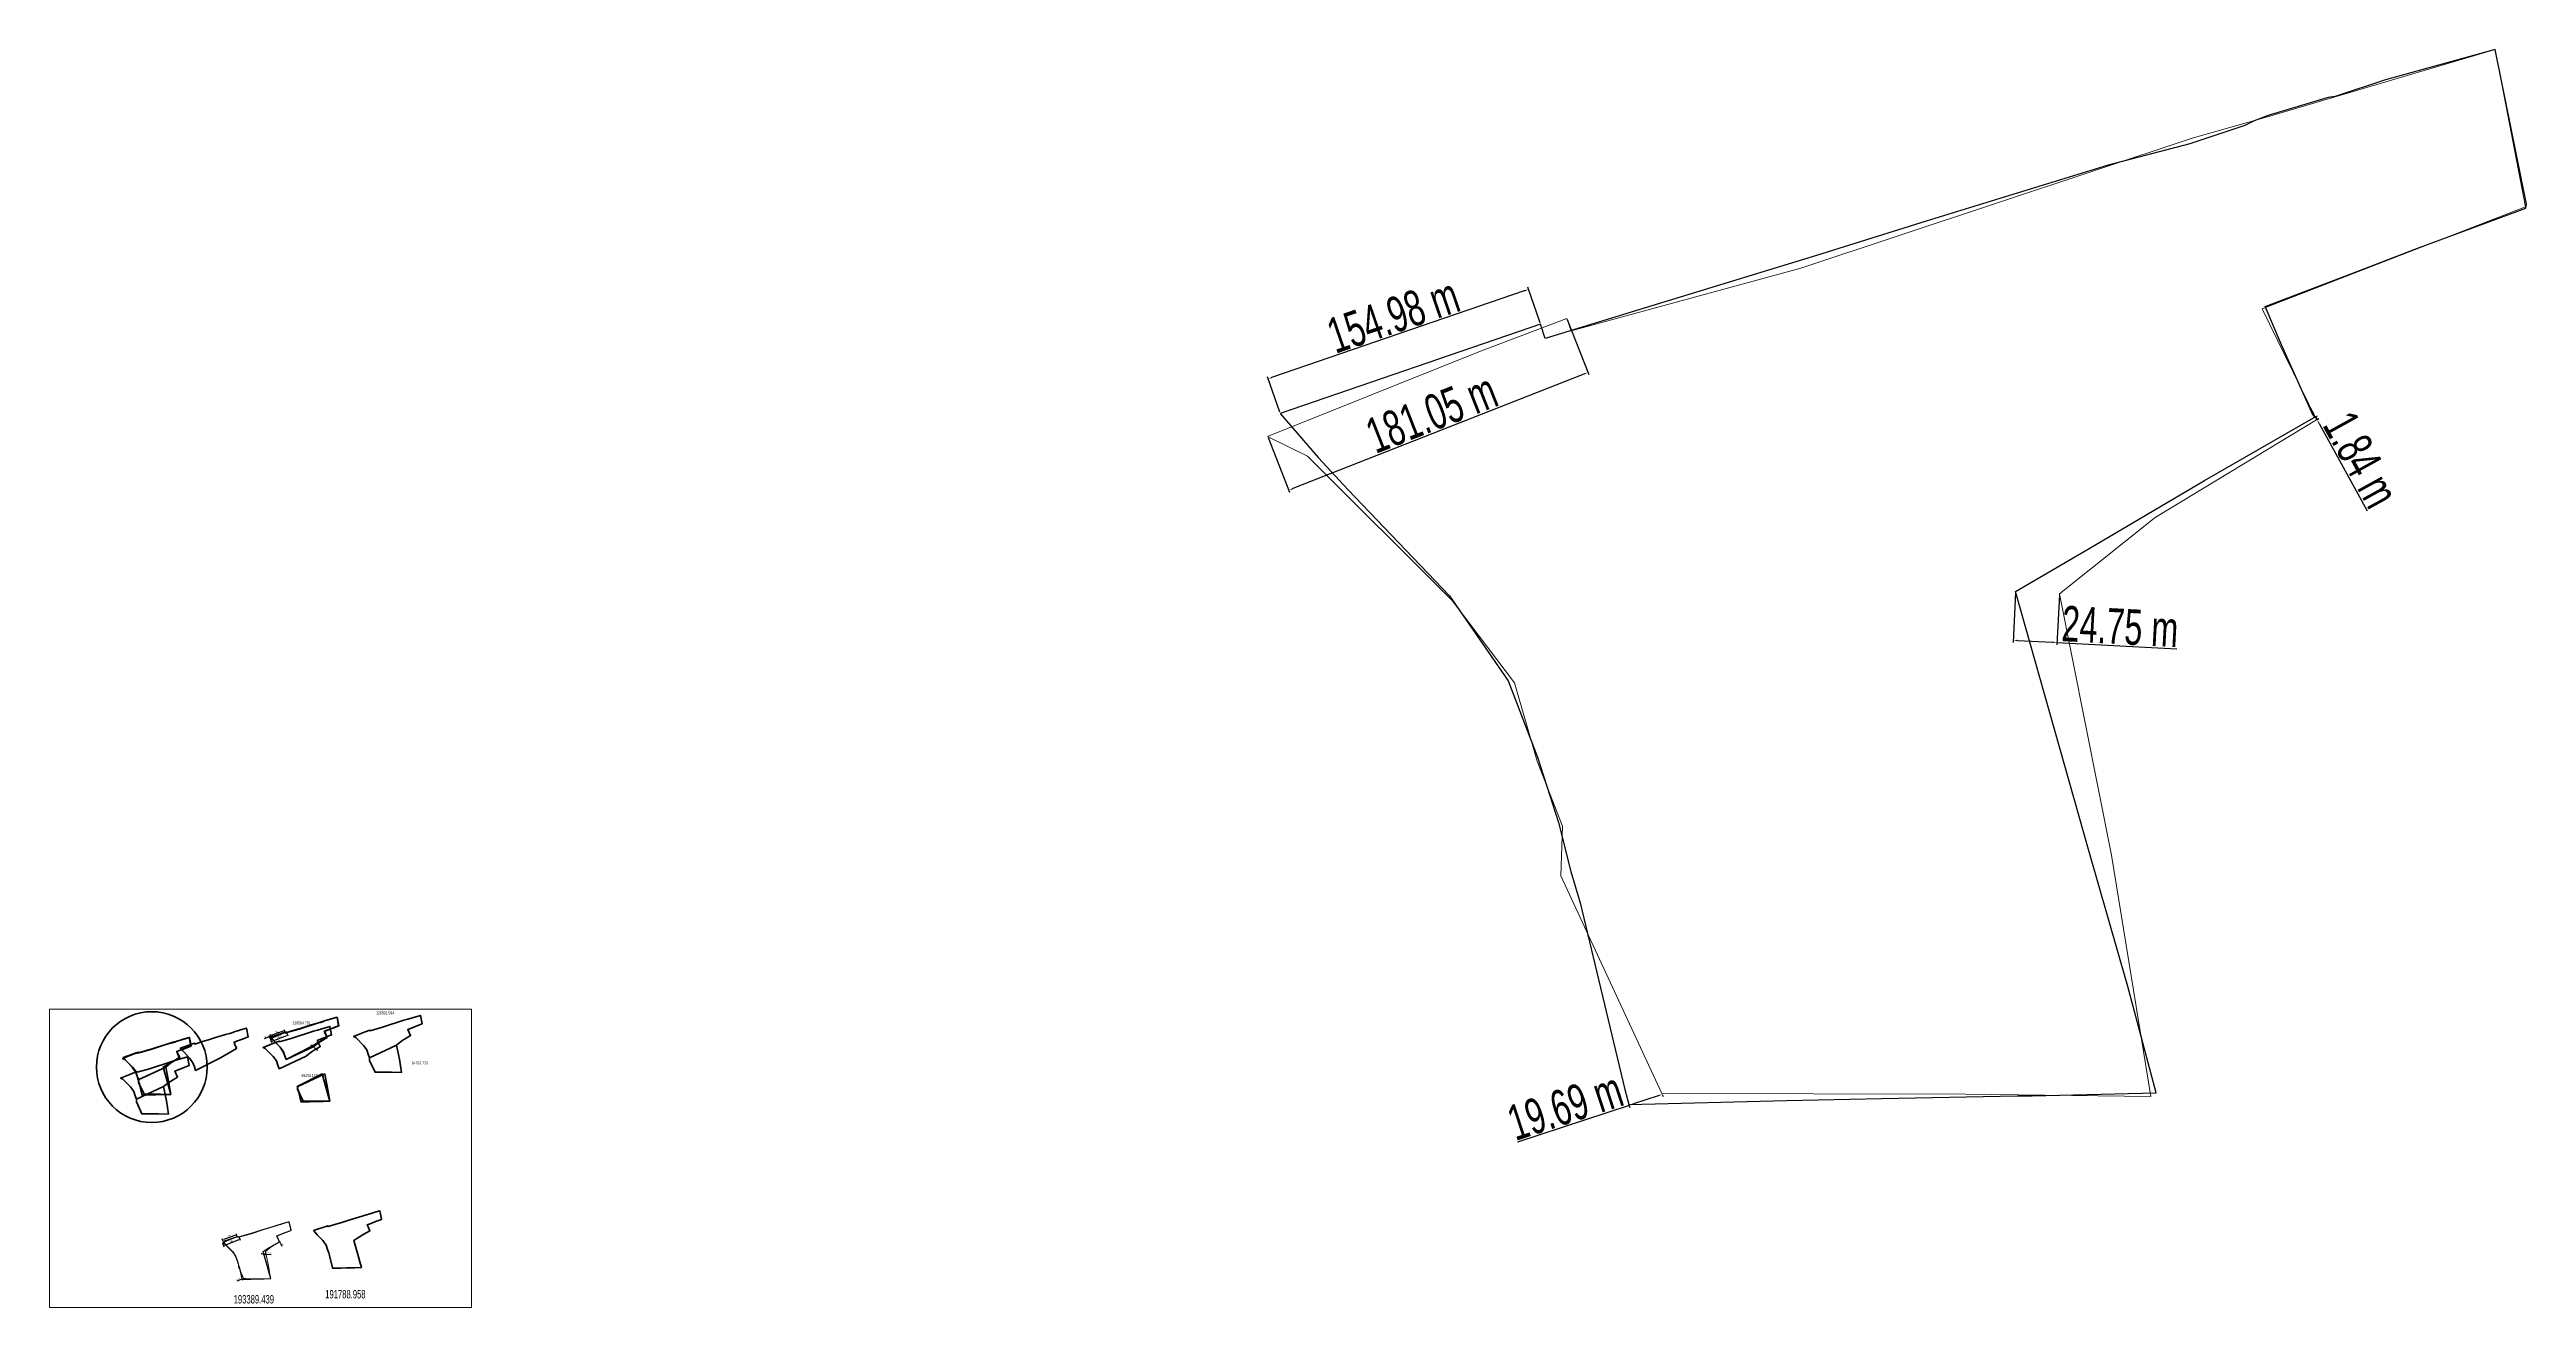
# Paper-space layout 'Layout1' of a CAD drawing. Header units: millimetres. Extents: x 30 to 1425, y 21 to 729.
# The model-space entities are those that its viewports show. They can reach past a viewport. Long polylines and large blocks are cut down to what shows.
import ezdxf

# ---------------------------------------------------------------- set-up
doc = ezdxf.new("R2010")
doc.units = ezdxf.units.MM
doc.header["$PDMODE"] = 3
doc.header["$PDSIZE"] = 0.2
doc.layers.get('0').update_dxf_attribs({"color": 1, "linetype": 'CONTINUOUS', "lineweight": 100})
doc.layers.get('Defpoints').update_dxf_attribs({"linetype": 'CONTINUOUS'})
for name, color, linetype, lineweight in [('Line', 250, 'CONTINUOUS', 100), ('Point', 5, 'CONTINUOUS', 100), ('Point_Name', 1, 'CONTINUOUS', 100)]:
    doc.layers.add(name, color=color, linetype=linetype, lineweight=lineweight)
doc.styles.get("Standard").update_dxf_attribs({"font": 'arial.ttf', "width": 0.65})
doc.dimstyles.new('ISO-25', dxfattribs={"dimtxt": 2.5, "dimasz": 2.5, "dimexe": 1.25, "dimexo": 0.625, "dimtad": 1, "dimtxsty": 'Standard', "dimcen": 2.5, "dimadec": 0, "dimazin": 0, "dimtfac": 1, "dimtmove": 0, "dimatfit": 3, "dimfxl": 1, "dimarcsym": 0})

# ---------------------------------------------------------------- blocks, each defined once
blk = doc.blocks.new('*D22')
at = {"color": 0, "lineweight": -2, "transparency": 16777216}
for p, q in [((1304.5, 524.8), (1303.3, 527)), ((1305.7, 522.6), (1306.6, 521)), ((1305.9, 522.7), (1306.8, 523.2)), ((1306.8, 521.1), (1307.7, 521.6)), ((1307.8, 518.8), (1334.9, 469.7))]:
    blk.add_line(p, q, dxfattribs=at)
at = {"color": 0, "transparency": 16777216}
for points in [[(1304.8, 525), (1304.1, 524.6), (1305.7, 522.6)], [(1308.1, 519), (1307.4, 518.6), (1306.6, 521)]]:
    blk.add_solid(points, dxfattribs=at)
at = {"layer": 'Defpoints', "color": 0, "transparency": 16777216}
for p in [(1305.3, 522.4), (1306.2, 520.8), (1306.6, 521)]:
    blk.add_point(p, dxfattribs=at)
at = {"color": 0, "lineweight": 15, "transparency": 16777216, "insert": (1331.4, 498.4), "char_height": 2.5, "attachment_point": 5, "rotation": 298.8974}
blk.add_mtext('{\\H8x;1.84 m}', dxfattribs=at)
blk = doc.blocks.new('*D23')
at = {"color": 0, "lineweight": -2, "transparency": 16777216}
for p, q in [((1136.8, 423.6), (1135.4, 395.5)), ((1161.6, 422.3), (1160.1, 394.2)), ((1137.9, 396.6), (1157.6, 395.6)), ((1160.1, 395.5), (1227.7, 391.9))]:
    blk.add_line(p, q, dxfattribs=at)
at = {"color": 0, "transparency": 16777216}
for points in [[(1137.9, 397), (1137.9, 396.2), (1135.4, 396.8)], [(1157.7, 396), (1157.6, 395.2), (1160.1, 395.5)]]:
    blk.add_solid(points, dxfattribs=at)
at = {"layer": 'Defpoints', "color": 0, "transparency": 16777216}
for p in [(1136.9, 424.2), (1161.6, 422.9), (1160.1, 395.5)]:
    blk.add_point(p, dxfattribs=at)
at = {"color": 0, "lineweight": 15, "transparency": 16777216, "insert": (1195.7, 404.4), "char_height": 2.5, "attachment_point": 5, "rotation": 356.9782}
blk.add_mtext('{\\H8x;24.75 m}', dxfattribs=at)
blk = doc.blocks.new('*D24')
at = {"color": 0, "lineweight": -2, "transparency": 16777216}
for p, q in [((860.2, 593.5), (718.4, 544.8)), ((869.1, 575.4), (862.2, 595.5)), ((722.5, 525.1), (715.6, 545.1))]:
    blk.add_line(p, q, dxfattribs=at)
at = {"color": 0, "transparency": 16777216}
for points in [[(860.1, 593.9), (860.3, 593.1), (862.6, 594.3)], [(718.2, 545.2), (718.5, 544.4), (716, 544)]]:
    blk.add_solid(points, dxfattribs=at)
at = {"layer": 'Defpoints', "color": 0, "transparency": 16777216}
for p in [(869.3, 574.8), (716, 544), (722.7, 524.5)]:
    blk.add_point(p, dxfattribs=at)
at = {"color": 0, "lineweight": 15, "transparency": 16777216, "insert": (786.4, 579.6), "char_height": 2.5, "width": 94.144, "attachment_point": 5, "rotation": 18.9599}
blk.add_mtext('{\\H8x;154.98 m}', dxfattribs=at)
blk = doc.blocks.new('*D25')
at = {"color": 0, "lineweight": -2, "transparency": 16777216}
for p, q in [((884.3, 577.3), (896.5, 546.4)), ((893.7, 546.6), (729.9, 482.2)), ((715.9, 511), (728, 480.1))]:
    blk.add_line(p, q, dxfattribs=at)
at = {"color": 0, "transparency": 16777216}
for points in [[(893.6, 547), (893.9, 546.3), (896, 547.6)], [(729.7, 482.5), (730.1, 481.8), (727.6, 481.2)]]:
    blk.add_solid(points, dxfattribs=at)
at = {"layer": 'Defpoints', "color": 0, "transparency": 16777216}
for p in [(884.1, 577.9), (715.6, 511.5), (727.6, 481.2)]:
    blk.add_point(p, dxfattribs=at)
at = {"color": 0, "lineweight": 15, "transparency": 16777216, "insert": (808, 524.6), "char_height": 2.5, "attachment_point": 5, "rotation": 21.4871}
blk.add_mtext('{\\H8x;181.05 m}', dxfattribs=at)
blk = doc.blocks.new('*D26')
at = {"color": 0, "lineweight": -2, "transparency": 16777216}
for p, q in [((935.5, 140.2), (921.6, 135.6)), ((937.9, 140.9), (938.3, 139.8)), ((919.2, 134.8), (856.3, 114.1)), ((919.2, 134.7), (919.6, 133.6))]:
    blk.add_line(p, q, dxfattribs=at)
at = {"color": 0, "transparency": 16777216}
for points in [[(935.4, 140.6), (935.6, 139.8), (937.9, 141)], [(921.4, 136), (921.7, 135.2), (919.2, 134.8)]]:
    blk.add_solid(points, dxfattribs=at)
at = {"layer": 'Defpoints', "color": 0, "transparency": 16777216}
for p in [(937.7, 141.5), (919, 135.3), (919.2, 134.8)]:
    blk.add_point(p, dxfattribs=at)
at = {"color": 0, "lineweight": 15, "transparency": 16777216, "insert": (883.2, 134.3), "char_height": 2.5, "attachment_point": 5, "rotation": 18.2745}
blk.add_mtext('{\\H8x;19.69 m}', dxfattribs=at)
blk = doc.blocks.new('*D1')
at = {"color": 6, "lineweight": -2, "transparency": 16777216}
for p, q in [((614681, 1324539), (614636, 1324521)), ((614697, 1324527), (614687, 1324552)), ((614704, 1324548), (614690, 1324543)), ((614710, 1324533), (614700, 1324557)), ((614713, 1324552), (614723, 1324555))]:
    blk.add_line(p, q, dxfattribs=at)
at = {"color": 6, "transparency": 16777216}
for points in [[(614681, 1324540), (614682, 1324537), (614690, 1324543)], [(614713, 1324553), (614714, 1324550), (614704, 1324548)]]:
    blk.add_solid(points, dxfattribs=at)
at = {"layer": 'Defpoints', "color": 0, "transparency": 16777216}
for p in [(614690, 1324543), (614697, 1324527, 44), (614710, 1324533, 44)]:
    blk.add_point(p, dxfattribs=at)
at = {"color": 3, "transparency": 16777216, "insert": (614649, 1324541), "char_height": 17.5, "attachment_point": 5, "rotation": 21.8122}
blk.add_mtext('14.5', dxfattribs=at)
blk = doc.blocks.new('*D2')
at = {"color": 6, "lineweight": -2, "transparency": 16777216}
for p, q in [((614696, 1324527), (614712, 1324486)), ((614718, 1324499), (614868, 1324558)), ((614865, 1324593), (614881, 1324553))]:
    blk.add_line(p, q, dxfattribs=at)
at = {"color": 6, "transparency": 16777216}
for points in [[(614717, 1324501), (614719, 1324498), (614709, 1324496)], [(614868, 1324560), (614869, 1324557), (614877, 1324562)]]:
    blk.add_solid(points, dxfattribs=at)
at = {"layer": 'Defpoints', "color": 0, "transparency": 16777216}
for p in [(614696, 1324527, 44), (614865, 1324594, 44), (614877, 1324562)]:
    blk.add_point(p, dxfattribs=at)
at = {"color": 3, "transparency": 16777216, "insert": (614788, 1324542), "char_height": 17.5, "attachment_point": 5, "rotation": 21.4877}
blk.add_mtext('181.4', dxfattribs=at)
blk = doc.blocks.new('*D3')
at = {"color": 6, "lineweight": -2, "transparency": 16777216}
for p, q in [((614707, 1324560), (614835, 1324604)), ((614850, 1324591), (614841, 1324617)), ((614704, 1324540), (614695, 1324566))]:
    blk.add_line(p, q, dxfattribs=at)
at = {"color": 6, "transparency": 16777216}
for points in [[(614835, 1324605), (614836, 1324602), (614845, 1324607)], [(614707, 1324562), (614708, 1324558), (614698, 1324557)]]:
    blk.add_solid(points, dxfattribs=at)
at = {"layer": 'Defpoints', "color": 0, "transparency": 16777216}
for p in [(614845, 1324607), (614704, 1324540, 44), (614850, 1324591, 44)]:
    blk.add_point(p, dxfattribs=at)
at = {"color": 3, "transparency": 16777216, "insert": (614767, 1324595), "char_height": 17.5, "attachment_point": 5, "rotation": 18.9599}
blk.add_mtext('155', dxfattribs=at)
blk = doc.blocks.new('*D4')
at = {"color": 6, "lineweight": -2, "transparency": 16777216}
for p, q in [((615124, 1324454), (615116, 1324461)), ((615131, 1324448), (615143, 1324439)), ((615132, 1324448), (615138, 1324456)), ((615143, 1324439), (615149, 1324446)), ((615150, 1324432), (615187, 1324401))]:
    blk.add_line(p, q, dxfattribs=at)
at = {"color": 6, "transparency": 16777216}
for points in [[(615125, 1324456), (615123, 1324453), (615131, 1324448)], [(615151, 1324433), (615149, 1324431), (615143, 1324439)]]:
    blk.add_solid(points, dxfattribs=at)
at = {"layer": 'Defpoints', "color": 0, "transparency": 16777216}
for p in [(615131, 1324448, 44), (615143, 1324439, 44), (615143, 1324439)]:
    blk.add_point(p, dxfattribs=at)
at = {"color": 3, "transparency": 16777216, "insert": (615181, 1324424), "char_height": 17.5, "attachment_point": 5, "rotation": 319.9506}
blk.add_mtext('14.4', dxfattribs=at)
blk = doc.blocks.new('*D5')
at = {"layer": 'Defpoints', "color": 6, "lineweight": -2, "transparency": 16777216}
for p, q in [((614789, 1322432), (614784, 1322440)), ((614793, 1322423), (614802, 1322428)), ((614793, 1322423), (614794, 1322421)), ((614794, 1322421), (614803, 1322426)), ((614799, 1322413), (614818, 1322378))]:
    blk.add_line(p, q, dxfattribs=at)
at = {"layer": 'Defpoints', "color": 0, "transparency": 16777216}
for p in [(614793, 1322423), (614794, 1322421), (614794, 1322421)]:
    blk.add_point(p, dxfattribs=at)
at = {"layer": 'Defpoints', "color": 6, "transparency": 16777216}
for points in [[(614790, 1322433), (614787, 1322431), (614793, 1322423)], [(614801, 1322413), (614798, 1322412), (614794, 1322421)]]:
    blk.add_solid(points, dxfattribs=at)
at = {"layer": 'Defpoints', "color": 3, "transparency": 16777216, "insert": (614823, 1322398), "char_height": 17.5, "attachment_point": 5, "rotation": 298.8974}
blk.add_mtext('1.8', dxfattribs=at)
blk = doc.blocks.new('*D6')
at = {"layer": 'Defpoints', "color": 6, "lineweight": -2, "transparency": 16777216}
for p, q in [((614613, 1322298), (614603, 1322298)), ((614625, 1322324), (614623, 1322287)), ((614623, 1322297), (614648, 1322296)), ((614649, 1322323), (614647, 1322286)), ((614658, 1322295), (614708, 1322293))]:
    blk.add_line(p, q, dxfattribs=at)
at = {"layer": 'Defpoints', "color": 0, "transparency": 16777216}
for p in [(614625, 1322325), (614648, 1322296), (614649, 1322323)]:
    blk.add_point(p, dxfattribs=at)
at = {"layer": 'Defpoints', "color": 6, "transparency": 16777216}
for points in [[(614613, 1322299), (614613, 1322296), (614623, 1322297)], [(614658, 1322297), (614658, 1322294), (614648, 1322296)]]:
    blk.add_solid(points, dxfattribs=at)
at = {"layer": 'Defpoints', "color": 3, "transparency": 16777216, "insert": (614688, 1322308), "char_height": 17.5, "attachment_point": 5, "rotation": 356.9782}
blk.add_mtext('24.8', dxfattribs=at)
blk = doc.blocks.new('*D7')
at = {"layer": 'Defpoints', "color": 0, "transparency": 16777216}
for p in [(614204, 1322444), (614210, 1322425), (614357, 1322475)]:
    blk.add_point(p, dxfattribs=at)
at = {"layer": 'Line', "color": 6, "lineweight": -2, "transparency": 16777216}
for p, q in [((614210, 1322425), (614200, 1322454)), ((614341, 1322491), (614213, 1322448)), ((614357, 1322475), (614347, 1322504))]:
    blk.add_line(p, q, dxfattribs=at)
at = {"layer": 'Line', "color": 6, "transparency": 16777216}
for points in [[(614213, 1322449), (614214, 1322446), (614204, 1322444)], [(614340, 1322493), (614341, 1322490), (614350, 1322495)]]:
    blk.add_solid(points, dxfattribs=at)
at = {"layer": 'Line', "color": 3, "lineweight": 5, "transparency": 16777216, "insert": (614273, 1322483), "char_height": 17.5, "attachment_point": 5, "rotation": 18.9599}
blk.add_mtext('155', dxfattribs=at)
blk = doc.blocks.new('*D8')
at = {"layer": 'Defpoints', "color": 6, "lineweight": -2, "transparency": 16777216}
for p, q in [((614203, 1322412), (614219, 1322372)), ((614374, 1322444), (614225, 1322385)), ((614372, 1322478), (614387, 1322439))]:
    blk.add_line(p, q, dxfattribs=at)
at = {"layer": 'Defpoints', "color": 0, "transparency": 16777216}
for p in [(614203, 1322412), (614215, 1322382), (614372, 1322478)]:
    blk.add_point(p, dxfattribs=at)
at = {"layer": 'Defpoints', "color": 6, "transparency": 16777216}
for points in [[(614224, 1322387), (614225, 1322384), (614215, 1322382)], [(614374, 1322446), (614375, 1322443), (614384, 1322448)]]:
    blk.add_solid(points, dxfattribs=at)
at = {"layer": 'Defpoints', "color": 3, "transparency": 16777216, "insert": (614295, 1322428), "char_height": 17.5, "attachment_point": 5, "rotation": 21.4871}
blk.add_mtext('181', dxfattribs=at)
blk = doc.blocks.new('*D9')
at = {"layer": 'Defpoints', "color": 6, "lineweight": -2, "transparency": 16777216}
for p, q in [((614426, 1322041), (614407, 1322035)), ((614425, 1322042), (614429, 1322032)), ((614435, 1322044), (614445, 1322048)), ((614397, 1322032), (614351, 1322017)), ((614407, 1322036), (614410, 1322026))]:
    blk.add_line(p, q, dxfattribs=at)
at = {"layer": 'Defpoints', "color": 0, "transparency": 16777216}
for p in [(614407, 1322036), (614425, 1322042), (614407, 1322035)]:
    blk.add_point(p, dxfattribs=at)
at = {"layer": 'Defpoints', "color": 6, "transparency": 16777216}
for points in [[(614435, 1322046), (614436, 1322043), (614426, 1322041)], [(614397, 1322034), (614398, 1322030), (614407, 1322035)]]:
    blk.add_solid(points, dxfattribs=at)
at = {"layer": 'Defpoints', "color": 3, "transparency": 16777216, "insert": (614365, 1322036), "char_height": 17.5, "attachment_point": 5, "rotation": 18.2745}
blk.add_mtext('19.7', dxfattribs=at)

msp = doc.modelspace()

# ---------------------------------------------------------------- linework, layer by layer
at = {"color": 2}
msp.add_lwpolyline([(614350.56, 1324424.3), (614349.68, 1324425.19), (614331.9, 1324465.03), (614322.7, 1324486.51), (614368.96, 1324504.15), (614408.88, 1324519.61), (614469.44, 1324541.84), (614469.76, 1324544.09), (614452.2, 1324631.26), (614390.36, 1324614.28), (614362.03, 1324604.77), (614358.13, 1324604.18), (614324.32, 1324594.15), (614316.43, 1324591.09), (614311.23, 1324588.57), (614280.21, 1324578.21), (614234.15, 1324566.15), (614131.81, 1324534.54), (614070.04, 1324515.29), (613986.46, 1324489.76), (613917.18, 1324468.6), (613914.49, 1324476.69), (613767.92, 1324426.33), (613789.47, 1324401.26), (613806, 1324383.55), (613863.3, 1324323.67), (613896.4, 1324275.71), (613912.76, 1324232.68), (613924.64, 1324195.9), (614182.1, 1324326.09), (614223.56, 1324350.34), (614288.52, 1324388.51), (614349.76, 1324423.84)], close=True, dxfattribs=at)
at = {"color": 6}
for points, elevation in [([(614789.12, 1324213.39), (614774.95, 1324249.92), (614762.15, 1324294.05), (614727.08, 1324340.5), (614645.63, 1324421.64), (614623.12, 1324432.84), (614741.99, 1324480.42), (614791.58, 1324499.16), (614793.97, 1324492.25), (614923.47, 1324527.55), (615143.69, 1324600.83), (615186.11, 1324612.78), (615314.45, 1324650.69), (615331.48, 1324562.14), (615183.25, 1324504.76), (615213.69, 1324442.12), (615122.9, 1324387.11), (615069.07, 1324344.22)], -44.32), ([(614862.6, 1324307.8), (614848.44, 1324344.33), (614835.63, 1324388.46), (614800.56, 1324434.9), (614719.11, 1324516.04), (614696.6, 1324527.25), (614815.47, 1324574.82), (614865.07, 1324593.57), (614867.45, 1324586.65), (614996.95, 1324621.96), (615217.17, 1324695.23), (615259.59, 1324707.19), (615387.93, 1324745.09), (615404.97, 1324656.54), (615256.73, 1324599.16), (615287.18, 1324536.52), (615196.38, 1324481.52), (615142.55, 1324438.62)], 44.32), ([(613336.83, 1324100.13), (613322.66, 1324136.66), (613309.86, 1324180.79), (613274.79, 1324227.24), (613193.34, 1324308.38), (613170.83, 1324319.58), (613289.7, 1324367.16), (613339.29, 1324385.9), (613341.68, 1324378.99), (613471.18, 1324414.29), (613691.4, 1324487.57), (613733.82, 1324499.52), (613862.16, 1324537.43), (613879.19, 1324448.88), (613730.96, 1324391.5), (613761.4, 1324328.86), (613670.61, 1324273.85), (613616.78, 1324230.96)], 42.22), ([(614976.53, 1324028.93), (615234, 1324159.12), (615275.38, 1324012.51), (615297.12, 1323936.68), (615313.19, 1323876.78), (615243.37, 1323875.03), (615234.83, 1323875.05), (615158.42, 1323873.61), (615104.9, 1323872.44), (615016.14, 1323870.23), (615013.87, 1323878.65), (614988.77, 1323983.75), (614983.47, 1324001.42)], 44.32)]:
    msp.add_lwpolyline(points, close=True, dxfattribs=dict(at, elevation=elevation))
at = {"color": 2, "elevation": 44.32}
msp.add_lwpolyline([(615286.29, 1324538.13), (615285.41, 1324539.02), (615267.63, 1324578.86), (615258.43, 1324600.34), (615304.69, 1324617.99), (615344.61, 1324633.44), (615405.18, 1324655.67), (615405.49, 1324657.93), (615387.93, 1324745.09), (615326.09, 1324728.11), (615297.76, 1324718.6), (615293.86, 1324718.01), (615260.05, 1324707.98), (615252.16, 1324704.93), (615246.96, 1324702.41), (615215.95, 1324692.04), (615169.88, 1324679.98), (615067.54, 1324648.37), (615005.78, 1324629.12), (614922.2, 1324603.59), (614852.92, 1324582.43), (614850.22, 1324590.52), (614703.65, 1324540.17), (614725.2, 1324515.09), (614741.74, 1324497.38), (614799.04, 1324437.51), (614832.13, 1324389.55), (614848.49, 1324346.52), (614860.37, 1324309.73), (615117.84, 1324439.93), (615159.3, 1324464.17), (615224.25, 1324502.35), (615285.49, 1324537.67)], close=True, dxfattribs=at)
at = {"color": 6}
for points in [[(615724.85, 1324327.22), (615710.69, 1324363.75), (615697.88, 1324407.88), (615662.81, 1324454.33), (615581.36, 1324535.47), (615558.85, 1324546.68), (615677.72, 1324594.25), (615727.32, 1324612.99), (615729.7, 1324606.08), (615859.2, 1324641.39), (616079.42, 1324714.66), (616121.84, 1324726.62), (616250.18, 1324764.52), (616267.22, 1324675.97), (616118.98, 1324618.59), (616149.43, 1324555.95), (616058.63, 1324500.95), (616004.8, 1324458.05)], [(613315.02, 1323897.23), (613300.85, 1323933.76), (613288.05, 1323977.89), (613252.97, 1324024.33), (613171.53, 1324105.48), (613149.02, 1324116.68), (613267.89, 1324164.26), (613317.48, 1324183), (613319.86, 1324176.09), (613449.37, 1324211.39), (613669.58, 1324284.66), (613712.01, 1324296.62), (613840.35, 1324334.53), (613857.38, 1324245.98), (613709.15, 1324188.6), (613739.59, 1324125.96), (613648.8, 1324070.95), (613594.97, 1324028.05)]]:
    msp.add_lwpolyline(points, close=True, dxfattribs=at)
at = {"color": 2, "elevation": 44.32}
for points in [[(613174.84, 1324330.35), (613196.39, 1324305.27), (613212.93, 1324287.57), (613270.22, 1324227.69), (613303.32, 1324179.73), (613319.68, 1324136.7), (613331.56, 1324099.91), (613338.5, 1324072.41), (613343.8, 1324054.73), (613368.9, 1323949.63), (613371.17, 1323941.22), (613459.93, 1323943.42), (613513.44, 1323944.59), (613589.85, 1323946.03), (613598.39, 1323946.02), (613668.21, 1323947.77), (613652.14, 1324007.67), (613630.41, 1324083.49), (613589.03, 1324230.11), (613630.49, 1324254.35), (613695.44, 1324292.53), (613756.68, 1324327.86), (613757.48, 1324328.31), (613756.6, 1324329.2), (613738.82, 1324369.04), (613729.62, 1324390.52), (613775.88, 1324408.17), (613815.8, 1324423.63), (613876.37, 1324445.85), (613876.68, 1324448.11), (613859.12, 1324535.28), (613797.28, 1324518.3), (613768.95, 1324508.78), (613765.05, 1324508.2), (613731.24, 1324498.16), (613723.35, 1324495.11), (613718.15, 1324492.59), (613687.14, 1324482.22), (613641.07, 1324470.16), (613538.73, 1324438.55), (613476.97, 1324419.31), (613393.39, 1324393.78), (613324.11, 1324372.61), (613321.41, 1324380.7), (613174.84, 1324330.35)], [(615146.12, 1322538.65), (615167.67, 1322513.57), (615184.2, 1322495.87), (615241.5, 1322435.99), (615274.6, 1322388.03), (615290.96, 1322345), (615302.84, 1322308.22), (615309.78, 1322280.71), (615315.07, 1322263.04), (615340.17, 1322157.94), (615342.45, 1322149.52), (615431.21, 1322151.73), (615484.72, 1322152.9), (615561.13, 1322154.34), (615569.67, 1322154.32), (615639.49, 1322156.07), (615623.42, 1322215.97), (615601.69, 1322291.8), (615560.3, 1322438.41), (615601.76, 1322462.66), (615666.72, 1322500.83), (615727.96, 1322536.16), (615728.76, 1322536.62), (615727.88, 1322537.51), (615710.1, 1322577.34), (615700.9, 1322598.83), (615747.16, 1322616.47), (615787.08, 1322631.93), (615847.64, 1322654.16), (615847.96, 1322656.41), (615830.4, 1322743.58), (615768.56, 1322726.6), (615740.23, 1322717.09), (615736.33, 1322716.5), (615702.52, 1322706.46), (615694.63, 1322703.41), (615689.43, 1322700.89), (615658.41, 1322690.53), (615612.35, 1322678.47), (615510.01, 1322646.86), (615448.24, 1322627.61), (615364.66, 1322602.08), (615295.38, 1322580.92), (615292.69, 1322589.01), (615146.12, 1322538.65)]]:
    msp.add_lwpolyline(points, dxfattribs=at)
at = {"color": 4}
for points in [[(615724.85, 1324327.22), (616004.8, 1324458.05), (616034.13, 1324310.81), (616056.24, 1324174.86), (615951.81, 1324176.33), (615780.93, 1324176.64), (615723.91, 1324299.15)], [(614981.8, 1324029.39), (615261.75, 1324160.22), (615291.08, 1324012.98), (615313.19, 1323877.03), (615208.76, 1323878.5), (615037.87, 1323878.81), (614980.86, 1324001.32)], [(613315.02, 1323897.23), (613594.97, 1324028.05), (613624.29, 1323880.82), (613646.4, 1323744.87), (613541.97, 1323746.33), (613371.09, 1323746.64), (613314.07, 1323869.15)]]:
    msp.add_lwpolyline(points, close=True, dxfattribs=at)
at = {"color": 4, "elevation": 42.22}
msp.add_lwpolyline([(613336.83, 1324100.13), (613616.78, 1324230.96), (613646.1, 1324083.72), (613668.21, 1323947.77), (613563.79, 1323949.24), (613392.9, 1323949.54), (613335.88, 1324072.05)], close=True, dxfattribs=at)
at = {"color": 1, "lineweight": 18}
msp.add_lwpolyline([(614649.29, 1322323.27), (614678.61, 1322176.04), (614700.72, 1322040.09), (614596.29, 1322041.55), (614425.41, 1322041.86), (614368.39, 1322164.37), (614369.33, 1322192.45), (614355.17, 1322228.98), (614342.36, 1322273.11), (614307.29, 1322319.55), (614225.84, 1322400.7), (614203.34, 1322411.9), (614322.21, 1322459.48), (614371.8, 1322478.22), (614374.18, 1322471.31), (614503.69, 1322506.61), (614723.9, 1322579.88), (614766.32, 1322591.84), (614894.66, 1322629.75), (614911.7, 1322541.2), (614763.47, 1322483.82), (614793.91, 1322421.18), (614703.12, 1322366.17), (614649.29, 1322323.28)], dxfattribs=at)
at = {"color": 5, "lineweight": 30}
msp.add_lwpolyline([(614210.39, 1322424.82), (614231.93, 1322399.74), (614248.47, 1322382.04), (614305.77, 1322322.16), (614338.86, 1322274.2), (614355.23, 1322231.17), (614367.1, 1322194.38), (614374.04, 1322166.88), (614379.34, 1322149.2), (614404.44, 1322044.1), (614406.71, 1322035.69), (614495.47, 1322037.9), (614548.99, 1322039.06), (614625.4, 1322040.5), (614633.94, 1322040.49), (614703.76, 1322042.24), (614687.69, 1322102.14), (614665.95, 1322177.96), (614624.57, 1322324.58), (614666.03, 1322348.83), (614730.99, 1322387), (614792.23, 1322422.33), (614793.02, 1322422.78), (614792.14, 1322423.67), (614774.37, 1322463.51), (614765.16, 1322484.99), (614811.42, 1322502.64), (614851.34, 1322518.1), (614911.91, 1322540.33), (614912.22, 1322542.58), (614894.66, 1322629.75), (614832.82, 1322612.77), (614804.5, 1322603.25), (614800.59, 1322602.67), (614766.78, 1322592.63), (614758.89, 1322589.58), (614753.69, 1322587.06), (614722.68, 1322576.69), (614676.61, 1322564.63), (614574.27, 1322533.03), (614512.51, 1322513.78), (614428.93, 1322488.25), (614359.65, 1322467.08), (614356.96, 1322475.17), (614210.39, 1322424.82)], dxfattribs=at)
msp.add_circle((613472.49, 1324230.11, 41.56), 572.94)
at = {"layer": 'Point', "color": 7}
for p in [(613321.41, 1324380.7, 45.22), (613324.11, 1324372.61, 42.91), (613393.39, 1324393.78, 45.3), (613476.97, 1324419.31, 45.35), (613538.73, 1324438.55, 43.18), (613641.07, 1324470.16, 41.34), (613687.14, 1324482.22, 39.62), (613718.15, 1324492.59, 42.76), (613723.35, 1324495.11, 42.15), (613729.62, 1324390.52, 39.7), (613731.24, 1324498.16, 41.79), (613738.82, 1324369.04, 39.77), (613765.05, 1324508.2, 41.78), (613768.95, 1324508.78, 41.08), (613775.88, 1324408.17, 39.19), (613797.28, 1324518.3, 42.72), (613815.8, 1324423.63, 39.9), (613859.12, 1324535.28, 41.4), (613876.37, 1324445.85, 37.49), (613876.68, 1324448.11, 37.32), (613174.84, 1324330.35, 44.32), (613196.39, 1324305.27, 44.96), (613212.93, 1324287.57, 45.15), (613270.22, 1324227.69, 45.71), (613303.32, 1324179.73, 45.21), (613319.68, 1324136.7, 45.46), (613331.56, 1324099.91, 45.65), (613589.03, 1324230.11, 41.56), (613630.49, 1324254.35, 40.33), (613695.44, 1324292.53, 40.29), (613756.6, 1324329.2, 40.05), (613756.68, 1324327.86, 39.28), (613338.5, 1324072.41, 46.22), (613340.81, 1324072.64, 45.4), (613343.8, 1324054.73, 45.4), (613368.9, 1323949.63, 49.27), (613371.17, 1323941.22, 43.57), (613459.93, 1323943.42, 44.12), (613513.44, 1323944.59, 43.64), (613589.85, 1323946.03, 42.72), (613598.39, 1323946.02, 42.42), (613630.41, 1324083.49, 41.74), (613652.14, 1324007.67, 42.21), (613668.21, 1323947.77, 42.22), (615313.19, 1323876.78, 42.22)]:
    msp.add_point(p, dxfattribs=at)

# ---------------------------------------------------------------- texts
at = {"color": 6, "attachment_point": 1}
for s, insert, char_height, width in [(' 126584.781', (614917.14, 1324702.48), 31.1543, 159.7322), (' 128591.594', (615781.41, 1324806.23), 31.1543, 163.7498), ('65204.177', (615018.85, 1324158.58), 31.154, 159.7322), ('64797.770', (616161.02, 1324287.08), 31.154, 137.8747), ('193389.439', (614319.45, 1321872.18), 86.82, 424.6856), (' 191788.958', (615244.31, 1321924.61), 86.8201, 456.6977)]:
    msp.add_mtext(s, dxfattribs=dict(at, insert=insert, char_height=char_height, width=width))
at = {"layer": 'Point_Name', "color": 7}
for s, p in [('p31', (613321.41, 1324380.95)), ('p43', (613324.11, 1324372.86)), ('p42', (613393.39, 1324394.03)), ('p41', (613476.97, 1324419.56)), ('p40', (613538.73, 1324438.8)), ('p39', (613641.07, 1324470.41)), ('p38', (613687.14, 1324482.47)), ('p37', (613718.15, 1324492.84)), ('p36', (613723.35, 1324495.36)), ('p26', (613729.62, 1324390.77)), ('p35', (613731.24, 1324498.41)), ('p25', (613738.82, 1324369.29)), ('p34', (613765.05, 1324508.45)), ('p33', (613768.95, 1324509.03)), ('p27', (613775.88, 1324408.42)), ('p32', (613797.28, 1324518.55)), ('p28', (613815.8, 1324423.88)), ('p31', (613859.12, 1324535.53)), ('p29', (613876.37, 1324446.1)), ('p30', (613876.68, 1324448.36)), ('p1', (613174.84, 1324330.6)), ('p2', (613196.39, 1324305.52)), ('p3', (613212.93, 1324287.82)), ('p4', (613270.22, 1324227.94)), ('p5', (613303.32, 1324179.98)), ('p6', (613319.68, 1324136.95)), ('p7', (613331.56, 1324100.16)), ('p20', (613589.03, 1324230.36)), ('p21', (613630.49, 1324254.6)), ('p22', (613695.44, 1324292.78)), ('p24', (613756.6, 1324329.45)), ('p23', (613756.68, 1324328.11)), ('p8', (613338.5, 1324072.66)), ('p9', (613340.81, 1324072.89)), ('p10', (613343.8, 1324054.98)), ('p11', (613368.9, 1323949.88)), ('p12', (613371.17, 1323941.47)), ('p13', (613459.93, 1323943.67)), ('p14', (613513.44, 1323944.84)), ('p15', (613589.85, 1323946.28)), ('p16', (613598.39, 1323946.27)), ('p19', (613630.41, 1324083.74)), ('p18', (613652.14, 1324007.92)), ('p17', (613668.21, 1323948.02)), ('p17', (615313.19, 1323877.03))]:
    msp.add_text(s, height=0.5, dxfattribs=at).set_placement(p)

# ---------------------------------------------------------------- dimensions: what is measured, and where the dimension line sits
at = {"color": 6}
for p1, p2, distance, picture, middle in [((614703.65, 1324540.17, 44.32), (614850.22, 1324590.52, 44.32), 17.51, '*D3', (614766.72, 1324595.08)), ((614710.11, 1324532.65, 44.32), (614696.6, 1324527.25, 44.32), -16.48, '*D1', (614648.84, 1324540.89)), ((614696.31, 1324527.13, 44.32), (614865.07, 1324593.57, 44.32), -33.79, '*D2', (614787.96, 1324541.88)), ((615131.5, 1324447.92, 44.32), (615142.55, 1324438.62, 44.32), 0, '*D4', (615181.44, 1324423.94))]:
    dim = msp.add_aligned_dim(p1=p1, p2=p2, distance=distance, dimstyle='ISO-25', override={"dimscale": 0.05, "dimtxt": 350, "dimasz": 200, "dimexe": 200, "dimexo": 2, "dimgap": 100, "dimdec": 1, "dimdsep": 46, "dimclrd": 6, "dimclre": 6, "dimclrt": 3, "dimtdec": 1}, dxfattribs=at)
    dim.commit()
    dim.dimension.update_dxf_attribs({"geometry": picture, "text_midpoint": middle})
at = {"layer": 'Defpoints', "color": 0}
dim = msp.add_linear_dim(base=(614215.27, 1322381.6), p1=(614371.8, 1322478.22), p2=(614203.34, 1322411.9), angle=201.487122, dimstyle='ISO-25', override={"dimscale": 0.05, "dimtxt": 350, "dimasz": 200, "dimexe": 200, "dimexo": 2, "dimgap": 100, "dimdec": 1, "dimdsep": 46, "dimclrd": 6, "dimclre": 6, "dimclrt": 3, "dimtdec": 1}, dxfattribs=at)
dim.commit()
dim.dimension.update_dxf_attribs({"geometry": '*D8', "text_midpoint": (614299.67, 1322414.82), "dimtype": 161})
for p1, p2, distance, picture, middle in [((614624.57, 1322324.58), (614649.29, 1322323.27), -27.51, '*D6', (614688.4, 1322307.62)), ((614793.02, 1322422.78), (614793.91, 1322421.18), 0.39, '*D5', (614823.28, 1322397.61)), ((614425.41, 1322041.86), (614406.71, 1322035.69), 0.53, '*D9', (614365.25, 1322036.11))]:
    dim = msp.add_aligned_dim(p1=p1, p2=p2, distance=distance, dimstyle='ISO-25', override={"dimscale": 0.05, "dimtxt": 350, "dimasz": 200, "dimexe": 200, "dimexo": 2, "dimgap": 100, "dimdec": 1, "dimdsep": 46, "dimclrd": 6, "dimclre": 6, "dimclrt": 3, "dimtdec": 1}, dxfattribs=at)
    dim.commit()
    dim.dimension.update_dxf_attribs({"geometry": picture, "text_midpoint": middle})
at = {"layer": 'Line', "color": 0, "lineweight": 5}
dim = msp.add_linear_dim(base=(614203.69, 1322444.31), p1=(614356.96, 1322475.17), p2=(614210.39, 1322424.82), angle=198.959877, dimstyle='ISO-25', override={"dimscale": 0.05, "dimtxt": 350, "dimasz": 200, "dimexe": 200, "dimexo": 2, "dimgap": 100, "dimdec": 1, "dimdsep": 46, "dimclrd": 6, "dimclre": 6, "dimclrt": 3, "dimtdec": 1}, dxfattribs=at)
dim.commit()
dim.dimension.update_dxf_attribs({"geometry": '*D7', "text_midpoint": (614277.58, 1322469.7), "dimtype": 161})

psp = doc.layouts.get("Layout1")

# ---------------------------------------------------------------- linework, layer by layer
at = {"color": 1, "lineweight": 18}
psp.add_lwpolyline([(1161.593, 422.919), (1190.916, 275.681), (1213.026, 139.731), (1108.599, 141.198), (937.715, 141.506), (880.697, 264.017), (881.641, 292.093), (867.477, 328.623), (854.671, 372.753), (819.6, 419.199), (738.151, 500.341), (715.644, 511.547), (834.514, 559.121), (884.108, 577.863), (886.489, 570.952), (1015.994, 606.257), (1236.211, 679.529), (1278.631, 691.486), (1406.972, 729.391), (1424.006, 640.842), (1275.774, 583.461), (1306.216, 520.822), (1215.424, 465.816), (1161.594, 422.92)], dxfattribs=at)
at = {"color": 5, "lineweight": 30}
psp.add_lwpolyline([(722.693, 524.463), (744.239, 499.386), (760.778, 481.681), (818.075, 421.804), (851.172, 373.843), (867.534, 330.813), (879.412, 294.029), (886.35, 266.526), (891.647, 248.849), (916.748, 143.748), (919.018, 135.332), (1007.781, 137.54), (1061.295, 138.707), (1137.706, 140.147), (1146.244, 140.132), (1216.063, 141.883), (1199.994, 201.78), (1178.259, 277.608), (1136.877, 424.224), (1178.337, 448.47), (1243.293, 486.644), (1304.534, 521.97), (1305.329, 522.429), (1304.452, 523.317), (1286.674, 563.155), (1277.471, 584.639), (1323.729, 602.285), (1363.652, 617.741), (1424.217, 639.97), (1424.532, 642.223), (1406.972, 729.391), (1345.132, 712.41), (1316.803, 702.898), (1312.902, 702.312), (1279.089, 692.276), (1271.199, 689.223), (1266, 686.702), (1234.986, 676.338), (1188.919, 664.278), (1086.581, 632.67), (1024.818, 613.422), (941.236, 587.891), (871.958, 566.727), (869.263, 574.816), (722.693, 524.463)], dxfattribs=at)

# ---------------------------------------------------------------- dimensions: what is measured, and where the dimension line sits
at = {"color": 18, "lineweight": 15, "true_color": 0x000000}
for base, p1, p2, angle, text, picture, middle in [((715.996, 543.957), (869.263, 574.816), (722.693, 524.463), 198.959877, '{\\H8x;154.98 m}', '*D24', (789.883, 569.341)), ((727.573, 481.242), (884.108, 577.863), (715.644, 511.547), 201.487122, '{\\H8x;181.05 m}', '*D25', (811.976, 514.467))]:
    dim = psp.add_linear_dim(base=base, p1=p1, p2=p2, angle=angle, text=text, dimstyle='ISO-25', override={"dimfxl": 0.18}, dxfattribs=at)
    dim.commit()
    dim.dimension.update_dxf_attribs({"geometry": picture, "text_midpoint": middle, "dimtype": 161})
for p1, p2, distance, text, picture, middle in [((1305.329, 522.429), (1306.216, 520.822), 0.39, '{\\H8x;1.84 m}', '*D22', (1331.417, 498.397)), ((1136.877, 424.224), (1161.593, 422.919), -27.506, '{\\H8x;24.75 m}', '*D23', (1195.749, 404.423)), ((937.715, 141.506), (919.018, 135.332), 0.531, '{\\H8x;19.69 m}', '*D26', (883.158, 134.344))]:
    dim = psp.add_aligned_dim(p1=p1, p2=p2, distance=distance, text=text, dimstyle='ISO-25', override={"dimfxl": 0.18}, dxfattribs=at)
    dim.commit()
    dim.dimension.update_dxf_attribs({"geometry": picture, "text_midpoint": middle})

# ---------------------------------------------------------------- viewports
at = {"layer": '0', "color": 6}
psp.add_viewport(center=(148.5, 105), size=(237.6, 168), view_center_point=(614596.62, 1323286.821), view_height=3085.29532, dxfattribs=at)

doc.saveas('drawing.dxf')
